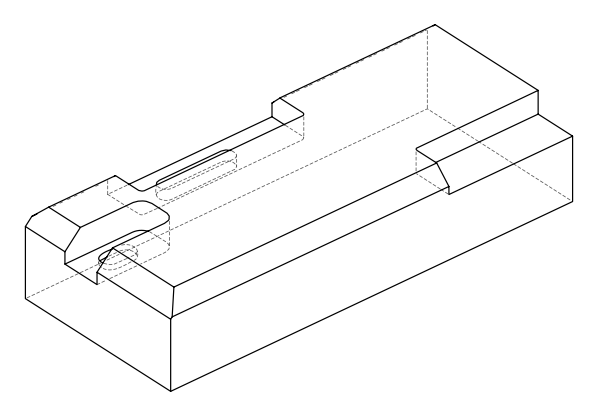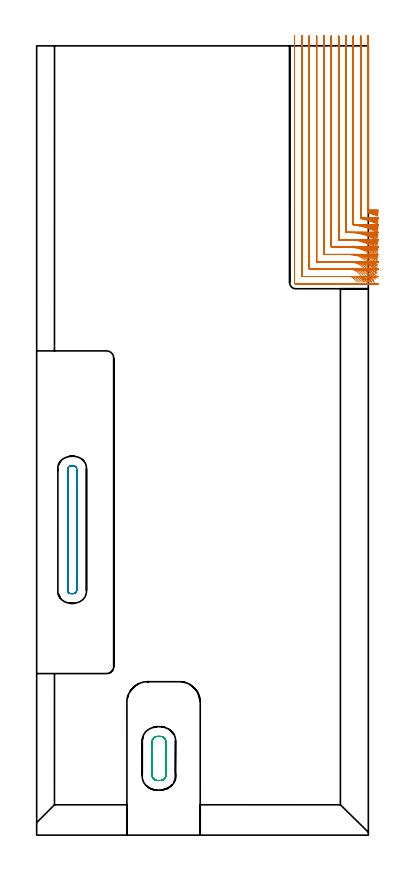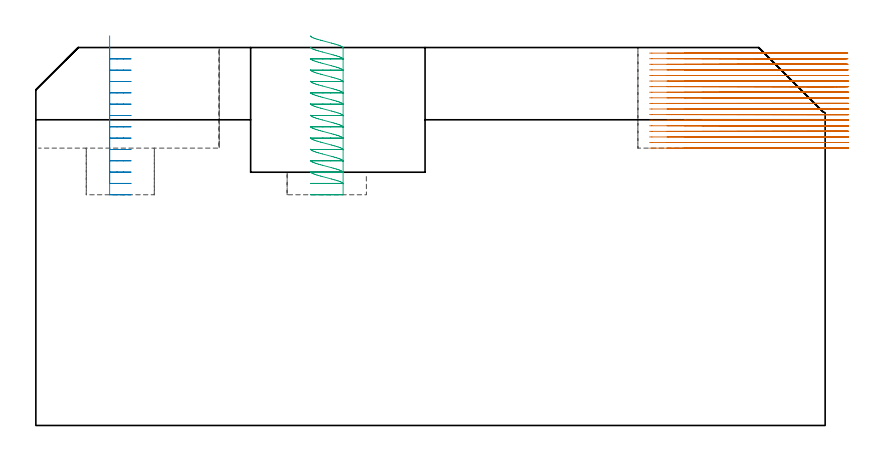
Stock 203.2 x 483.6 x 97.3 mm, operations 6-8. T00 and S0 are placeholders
(PLAN: 10 operations, 4 tool changes, 209.3 min)
(1 AREA_MILL | FG_CHAMFER_SURFACE | UGT0205_001 | 3.02 min | 6124 mm3)
(2 AREA_MILL_1 | FG_CHAMFER_SURFACE_1 | UGT0205_001 | 3.22 min | 10139 mm3)
(3 AREA_MILL_2 | FG_CHAMFER_SURFACE_2 | UGT0205_001 | 6.24 min | 11470 mm3)
(4 AREA_MILL_3 | FG_CHAMFER_SURFACE_3 | UGT0205_001 | 18.37 min | 49995 mm3)
(5 AREA_MILL_4 | FG_CHAMFER_SURFACE_4 | UGT0205_001 | 5.64 min | 17320 mm3)
(6 MILL_CORNER_NOTCH_RECTANGULAR | CORNER_NOTCH_RECTANGULAR | NXT0201_008 | Follow Part, ap 1.5, ae 75% | 68.27 min | 184614 mm3)
(7 MILL_RECTANGULAR_POCKET | POCKET_RECTANGULAR_STRAIGHT | NXT0201_011 | Follow Part, ap 3, ae 75% | 5.52 min | 57846 mm3)
(8 MILL_RECTANGULAR_POCKET_1 | POCKET_RECTANGULAR_STRAIGHT_1 | NXT0201_011 | Follow Part, ap 3, ae 75% | 2.94 min | 27389 mm3)
(9 MILL_SLOT | SLOT_PARTIAL_RECTANGULAR | UGT0201_094 | Follow Part, ap 5, ae 75% | 5.87 min | 107398 mm3)
(10 MILL_SLOT_1 | SLOT_PARTIAL_RECTANGULAR_1 | NXT0201_009 | Follow Part, ap 2, ae 75% | 90.24 min | 201252 mm3)
(TOOL UGT0205_001 | Chamfer Mill 20 x 3 x 45 deg. | D20 FL50 Z2)
(TOOL NXT0201_008 | ENDMILL 6mm [2P460-0600-NA 1630] | D6 FL26 Z6)
(TOOL NXT0201_011 | ENDMILL 12mm [2P460-1200-NA 1630] | D12 FL38 Z6)
(TOOL UGT0201_094 | End mill 20 mm | D20 FL38 Z4)
(TOOL NXT0201_009 | ENDMILL 8mm [2P460-0800-NA 1630] | D8 FL26 Z6)
(OP 6 MILL_CORNER_NOTCH_RECTANGULAR)
G17 G21 G94 G90
T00 M6
G54
G17 G0 G90 X203. Y489.6 S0 M3
G43 Z107.3 H1
Z95.861
G94 G1 Y486.6 F250.
Y381.454 F500.
G3 X203.216 Y381.171 R0.3
G2 X206.2 Y380.232 R45.
G1 X209.029 Y379.233 F250.
G0 Z107.3
X198.5 Y489.6
Z95.861
G1 Y486.6
Y377.885 F500.
G3 X198.74 Y377.595 R0.3
G2 X206.2 Y375.426 R40.5
G1 X208.987 Y374.316 F250.
G0 Z107.3
X194. Y489.6
Z95.861
G1 Y486.6
Y373.965 F500.
G3 X194.271 Y373.67 R0.3
G2 X206.2 Y370.533 R36.
G1 X208.928 Y369.285 F250.
G0 Z107.3
X189.5 Y489.6
Z95.861
G1 Y486.6
Y369.596 F500.
G3 X189.796 Y369.3 R0.3
G1 X191.216
G2 X206.2 Y365.508 R31.5
G1 X208.839 Y364.081 F250.
G0 Z107.3
X185. Y489.6
Z95.861
G1 Y486.6
Y365.096 F500.
G3 X185.296 Y364.8 R0.3
G1 X191.216
G2 X206.2 Y360.261 R27.
G1 X208.696 Y358.596 F250.
G0 Z107.3
X180.5 Y489.6
Z95.861
G1 Y486.6
Y360.597 F500.
G3 X180.797 Y360.3 R0.3
G1 X191.216
G2 X206.2 Y354.585 R22.5
G1 X208.438 Y352.587 F250.
G0 Z107.3
X176. Y489.6
Z95.861
G1 Y486.6
Y356.097 F500.
G3 X176.297 Y355.8 R0.3
G1 X191.216
G2 X206.2 Y347.774 R18.
G1 X207.862 Y345.276 F250.
G0 Z107.3
X171.5 Y489.6
Z95.861
G1 Y486.6
Y351.597 F500.
G3 X171.797 Y351.3 R0.3
G1 X191.216
G2 X204.069 Y341.929 R13.5
G1 X204.987 Y339.072 F250.
G0 Z107.3
X167. Y489.6
Z95.861
G1 Y486.6
Y347.097 F500.
G3 X167.297 Y346.8 R0.3
G1 X191.216
G2 X199.278 Y341.8 R9.
G1 X200.611 Y339.113 F250.
G0 Z107.3
X162.5 Y489.6
Z95.861
G1 Y486.6
Y342.597 F500.
G3 X162.797 Y342.3 R0.3
G1 X191.216
G2 X194.355 Y341.024 R4.5
G1 X196.504 Y338.932 F250.
G0 Z107.3
X158. Y489.6
Z95.861
G1 Y486.6
Y338.4 F500.
G3 X158.6 Y337.8 R0.6
G1 X191.216
X194.216 F250.
G0 Z107.3
X203. Y489.6
Z94.422
G1 Y486.6
Y381.827 F500.
G3 X203.225 Y381.541 R0.3
G2 X206.2 Y380.713 R45.
G1 X209.061 Y379.81 F250.
G0 Z107.3
X198.5 Y489.6
Z94.422
G1 Y486.6
Y378.131 F500.
G3 X198.751 Y377.839 R0.3
G2 X206.2 Y375.968 R40.5
G1 X209.027 Y374.965 F250.
G0 Z107.3
X194. Y489.6
Z94.422
G1 Y486.6
Y374.059 F500.
G3 X194.282 Y373.763 R0.3
G2 X206.2 Y371.155 R36.
G1 X208.98 Y370.026 F250.
G0 Z107.3
X189.5 Y489.6
Z94.422
G1 Y486.6
Y369.596 F500.
G3 X189.796 Y369.3 R0.3
G1 X192.656
G2 X206.2 Y366.24 R31.5
G1 X208.909 Y364.95 F250.
G0 Z107.3
X185. Y489.6
Z94.422
G1 Y486.6
Y365.096 F500.
G3 X185.296 Y364.8 R0.3
G1 X192.656
G2 X206.2 Y361.157 R27.
G1 X208.795 Y359.652 F250.
G0 Z107.3
X180.5 Y489.6
Z94.422
G1 Y486.6
Y360.597 F500.
G3 X180.797 Y360.3 R0.3
G1 X192.656
G2 X206.2 Y355.767 R22.5
G1 X208.596 Y353.961 F250.
G0 Z107.3
X176. Y489.6
Z94.422
G1 Y486.6
Y356.097 F500.
G3 X176.297 Y355.8 R0.3
G1 X192.656
G2 X206.2 Y349.656 R18.
G1 X208.176 Y347.398 F250.
G0 Z107.3
X171.5 Y489.6
Z94.422
G1 Y486.6
Y351.597 F500.
G3 X171.797 Y351.3 R0.3
G1 X192.656
G2 X205.265 Y342.624 R13.5
G1 X206.337 Y339.822 F250.
G0 Z107.3
X167. Y489.6
Z94.422
G1 Y486.6
Y347.097 F500.
G3 X167.297 Y346.8 R0.3
G1 X192.656
G2 X200.718 Y341.8 R9.
G1 X202.051 Y339.113 F250.
G0 Z107.3
X162.5 Y489.6
Z94.422
G1 Y486.6
Y342.597 F500.
G3 X162.797 Y342.3 R0.3
G1 X192.656
G2 X195.794 Y341.025 R4.5
G1 X197.944 Y338.933 F250.
G0 Z107.3
X158. Y489.6
Z94.422
G1 Y486.6
Y338.4 F500.
G3 X158.6 Y337.8 R0.6
G1 X192.656
X195.656 F250.
G0 Z107.3
X203. Y489.6
Z92.983
G1 Y486.6
Y382.151 F500.
G3 X203.235 Y381.862 R0.3
G2 X206.2 Y381.142 R45.
G1 X209.089 Y380.335 F250.
G0 Z107.3
X198.5 Y489.6
Z92.983
G1 Y486.6
Y378.324 F500.
G3 X198.761 Y378.03 R0.3
G2 X206.2 Y376.449 R40.5
G1 X209.063 Y375.552 F250.
G0 Z107.3
X194. Y489.6
Z92.983
G1 Y486.6
Y374.095 F500.
G3 X194.294 Y373.799 R0.3
G2 X206.2 Y371.704 R36.
G1 X209.025 Y370.695 F250.
G0 Z107.3
X189.5 Y489.6
Z92.983
G1 Y486.6
Y369.596 F500.
G3 X189.796 Y369.3 R0.3
G1 X194.096
G2 X206.2 Y366.882 R31.5
G1 X208.97 Y365.729 F250.
G0 Z107.3
X185. Y489.6
Z92.983
G1 Y486.6
Y365.096 F500.
G3 X185.296 Y364.8 R0.3
G1 X194.096
G2 X206.2 Y361.935 R27.
G1 X208.882 Y360.59 F250.
G0 Z107.3
X180.5 Y489.6
Z92.983
G1 Y486.6
Y360.597 F500.
G3 X180.797 Y360.3 R0.3
G1 X194.096
G2 X206.2 Y356.767 R22.5
G1 X208.729 Y355.153 F250.
G0 Z107.3
X176. Y489.6
Z92.983
G1 Y486.6
Y356.097 F500.
G3 X176.297 Y355.8 R0.3
G1 X194.096
G2 X206.2 Y351.122 R18.
G1 X208.42 Y349.105 F250.
G0 Z107.3
X171.5 Y489.6
Z92.983
G1 Y486.6
Y351.597 F500.
G3 X171.797 Y351.3 R0.3
G1 X194.096
G2 X206.09 Y343.996 R13.5
G1 X207.467 Y341.33 F250.
G0 Z107.3
X167. Y489.6
Z92.983
G1 Y486.6
Y347.097 F500.
G3 X167.297 Y346.8 R0.3
G1 X194.096
G2 X202.158 Y341.8 R9.
G1 X203.491 Y339.113 F250.
G0 Z107.3
X162.5 Y489.6
Z92.983
G1 Y486.6
Y342.597 F500.
G3 X162.797 Y342.3 R0.3
G1 X194.096
G2 X197.234 Y341.025 R4.5
G1 X199.384 Y338.933 F250.
G0 Z107.3
X158. Y489.6
Z92.983
G1 Y486.6
Y338.4 F500.
G3 X158.6 Y337.8 R0.6
G1 X194.096
X197.096 F250.
G0 Z107.3
X203. Y489.6
Z91.544
G1 Y486.6
Y382.425 F500.
G3 X203.244 Y382.135 R0.3
G2 X206.2 Y381.518 R45.
G1 X209.115 Y380.807 F250.
G0 Z107.3
X198.5 Y489.6
Z91.544
G1 Y486.6
Y378.465 F500.
G3 X198.772 Y378.17 R0.3
G2 X206.2 Y376.871 R40.5
G1 X209.094 Y376.081 F250.
G0 Z107.3
X194. Y489.6
Z91.544
G1 Y486.6
Y374.096 F500.
G3 X194.296 Y373.8 R0.3
G1 X195.535
G2 X206.2 Y372.184 R36.
G1 X209.065 Y371.295 F250.
G0 Z107.3
X189.5 Y489.6
Z91.544
G1 Y486.6
Y369.596 F500.
G3 X189.796 Y369.3 R0.3
G1 X195.535
G2 X206.2 Y367.44 R31.5
G1 X209.023 Y366.424 F250.
G0 Z107.3
X185. Y489.6
Z91.544
G1 Y486.6
Y365.096 F500.
G3 X185.296 Y364.8 R0.3
G1 X195.535
G2 X206.2 Y362.605 R27.
G1 X208.956 Y361.42 F250.
G0 Z107.3
X180.5 Y489.6
Z91.544
G1 Y486.6
Y360.597 F500.
G3 X180.797 Y360.3 R0.3
G1 X195.535
G2 X206.2 Y357.612 R22.5
G1 X208.842 Y356.19 F250.
G0 Z107.3
X176. Y489.6
Z91.544
G1 Y486.6
Y356.097 F500.
G3 X176.297 Y355.8 R0.3
G1 X195.535
G2 X206.2 Y352.301 R18.
G1 X208.617 Y350.523 F250.
G0 Z107.3
X171.5 Y489.6
Z91.544
G1 Y486.6
Y351.597 F500.
G3 X171.797 Y351.3 R0.3
G1 X195.535
G2 X206.2 Y346.077 R13.5
G1 X208.039 Y343.707 F250.
G0 Z107.3
X167. Y489.6
Z91.544
G1 Y486.6
Y347.097 F500.
G3 X167.297 Y346.8 R0.3
G1 X195.535
G2 X203.585 Y341.825 R9.
G1 X204.927 Y339.142 F250.
G0 Z107.3
X162.5 Y489.6
Z91.544
G1 Y486.6
Y342.597 F500.
G3 X162.797 Y342.3 R0.3
G1 X195.535
G2 X198.673 Y341.026 R4.5
G1 X200.823 Y338.934 F250.
G0 Z107.3
X158. Y489.6
Z91.544
G1 Y486.6
Y338.4 F500.
G3 X158.6 Y337.8 R0.6
G1 X195.535
X198.535 F250.
G0 Z107.3
X203. Y489.6
Z90.105
G1 Y486.6
Y382.652 F500.
G3 X203.254 Y382.36 R0.3
G2 X206.2 Y381.844 R45.
G1 X209.136 Y381.229 F250.
G0 Z107.3
X198.5 Y489.6
Z90.105
G1 Y486.6
Y378.555 F500.
G3 X198.782 Y378.26 R0.3
G2 X206.2 Y377.235 R40.5
G1 X209.121 Y376.552 F250.
G0 Z107.3
X194. Y489.6
Z90.105
G1 Y486.6
Y374.096 F500.
G3 X194.296 Y373.8 R0.3
G1 X196.975
G2 X206.2 Y372.598 R36.
G1 X209.1 Y371.829 F250.
G0 Z107.3
X189.5 Y489.6
Z90.105
G1 Y486.6
Y369.596 F500.
G3 X189.796 Y369.3 R0.3
G1 X196.975
G2 X206.2 Y367.919 R31.5
G1 X209.068 Y367.04 F250.
G0 Z107.3
X185. Y489.6
Z90.105
G1 Y486.6
Y365.096 F500.
G3 X185.296 Y364.8 R0.3
G1 X196.975
G2 X206.2 Y363.175 R27.
G1 X209.019 Y362.15 F250.
G0 Z107.3
X180.5 Y489.6
Z90.105
G1 Y486.6
Y360.597 F500.
G3 X180.797 Y360.3 R0.3
G1 X196.975
G2 X206.2 Y358.322 R22.5
G1 X208.936 Y357.092 F250.
G0 Z107.3
X176. Y489.6
Z90.105
G1 Y486.6
Y356.097 F500.
G3 X176.297 Y355.8 R0.3
G1 X196.975
G2 X206.2 Y353.256 R18.
G1 X208.776 Y351.719 F250.
G0 Z107.3
X171.5 Y489.6
Z90.105
G1 Y486.6
Y351.597 F500.
G3 X171.797 Y351.3 R0.3
G1 X196.975
G2 X206.2 Y347.656 R13.5
G1 X208.39 Y345.606 F250.
G0 Z107.3
X167. Y489.6
Z90.105
G1 Y486.6
Y347.097 F500.
G3 X167.297 Y346.8 R0.3
G1 X196.975
G2 X204.793 Y342.259 R9.
G1 X206.279 Y339.653 F250.
G0 Z107.3
X162.5 Y489.6
Z90.105
G1 Y486.6
Y342.597 F500.
G3 X162.797 Y342.3 R0.3
G1 X196.975
G2 X200.112 Y341.026 R4.5
G1 X202.263 Y338.935 F250.
G0 Z107.3
X158. Y489.6
Z90.105
G1 Y486.6
Y338.4 F500.
G3 X158.6 Y337.8 R0.6
G1 X196.975
X199.975 F250.
G0 Z107.3
X203. Y489.6
Z88.667
G1 Y486.6
Y382.833 F500.
G3 X203.263 Y382.539 R0.3
G2 X206.2 Y382.123 R45.
G1 X209.155 Y381.605 F250.
G0 Z107.3
X198.5 Y489.6
Z88.667
G1 Y486.6
Y378.594 F500.
G3 X198.793 Y378.298 R0.3
G2 X206.2 Y377.547 R40.5
G1 X209.144 Y376.971 F250.
G0 Z107.3
X194. Y489.6
Z88.667
G1 Y486.6
Y374.096 F500.
G3 X194.296 Y373.8 R0.3
G1 X198.425
G2 X206.2 Y372.95 R36.
G1 X209.129 Y372.302 F250.
G0 Z107.3
X189.5 Y489.6
Z88.667
G1 Y486.6
Y369.596 F500.
G3 X189.796 Y369.3 R0.3
G1 X198.425
G2 X206.2 Y368.325 R31.5
G1 X209.107 Y367.585 F250.
G0 Z107.3
X185. Y489.6
Z88.667
G1 Y486.6
Y365.096 F500.
G3 X185.296 Y364.8 R0.3
G1 X198.425
G2 X206.2 Y363.656 R27.
G1 X209.073 Y362.792 F250.
G0 Z107.3
X180.5 Y489.6
Z88.667
G1 Y486.6
Y360.597 F500.
G3 X180.797 Y360.3 R0.3
G1 X198.425
G2 X206.2 Y358.914 R22.5
G1 X209.015 Y357.877 F250.
G0 Z107.3
X176. Y489.6
Z88.667
G1 Y486.6
Y356.097 F500.
G3 X176.297 Y355.8 R0.3
G1 X198.425
G2 X206.2 Y354.034 R18.
G1 X208.906 Y352.738 F250.
G0 Z107.3
X171.5 Y489.6
Z88.667
G1 Y486.6
Y351.597 F500.
G3 X171.797 Y351.3 R0.3
G1 X198.425
G2 X206.2 Y348.836 R13.5
G1 X208.653 Y347.108 F250.
G0 Z107.3
X167. Y489.6
Z88.667
G1 Y486.6
Y347.097 F500.
G3 X167.297 Y346.8 R0.3
G1 X198.425
G2 X205.728 Y343.06 R9.
G1 X207.481 Y340.626 F250.
G0 Z107.3
X162.5 Y489.6
Z88.667
G1 Y486.6
Y342.597 F500.
G3 X162.797 Y342.3 R0.3
G1 X198.425
G2 X201.58 Y341.009 R4.5
G1 X203.719 Y338.906 F250.
G0 Z107.3
X158. Y489.6
Z88.667
G1 Y486.6
Y338.4 F500.
G3 X158.6 Y337.8 R0.6
G1 X198.425
X201.425 F250.
G0 Z107.3
X203. Y489.6
Z87.228
G1 Y486.6
Y382.981 F500.
G3 X203.274 Y382.686 R0.3
G2 X206.2 Y382.381 R45.
G1 X209.172 Y381.973 F250.
G0 Z107.3
X198.5 Y489.6
Z87.228
G1 Y486.6
Y378.596 F500.
G3 X198.796 Y378.3 R0.3
G1 X200.076
G2 X206.2 Y377.834 R40.5
G1 X209.166 Y377.381 F250.
G0 Z107.3
X194. Y489.6
Z87.228
G1 Y486.6
Y374.096 F500.
G3 X194.296 Y373.8 R0.3
G1 X200.076
G2 X206.2 Y373.275 R36.
G1 X209.156 Y372.765 F250.
G0 Z107.3
X189.5 Y489.6
Z87.228
G1 Y486.6
Y369.596 F500.
G3 X189.796 Y369.3 R0.3
G1 X200.076
G2 X206.2 Y368.699 R31.5
G1 X209.143 Y368.116 F250.
G0 Z107.3
X185. Y489.6
Z87.228
G1 Y486.6
Y365.096 F500.
G3 X185.296 Y364.8 R0.3
G1 X200.076
G2 X206.2 Y364.096 R27.
G1 X209.122 Y363.416 F250.
G0 Z107.3
X180.5 Y489.6
Z87.228
G1 Y486.6
Y360.597 F500.
G3 X180.797 Y360.3 R0.3
G1 X200.076
G2 X206.2 Y359.451 R22.5
G1 X209.087 Y358.634 F250.
G0 Z107.3
X176. Y489.6
Z87.228
G1 Y486.6
Y356.097 F500.
G3 X176.297 Y355.8 R0.3
G1 X200.076
G2 X206.2 Y354.726 R18.
G1 X209.021 Y353.705 F250.
G0 Z107.3
X171.5 Y489.6
Z87.228
G1 Y486.6
Y351.597 F500.
G3 X171.797 Y351.3 R0.3
G1 X200.076
G2 X206.2 Y349.831 R13.5
G1 X208.874 Y348.47 F250.
G0 Z107.3
X167. Y489.6
Z87.228
G1 Y486.6
Y347.097 F500.
G3 X167.297 Y346.8 R0.3
G1 X200.076
G2 X206.2 Y344.395 R9.
G1 X208.398 Y342.354 F250.
G0 Z107.3
X162.5 Y489.6
Z87.228
G1 Y486.6
Y342.597 F500.
G3 X162.797 Y342.3 R0.3
G1 X200.076
G2 X203.828 Y340.284 R4.5
G1 X205.484 Y337.782 F250.
G0 Z107.3
X158. Y489.6
Z87.228
G1 Y486.6
Y338.4 F500.
G3 X158.6 Y337.8 R0.6
G1 X200.076
X203.076 F250.
G0 Z107.3
X203. Y489.6
Z85.789
G1 Y486.6
Y383.076 F500.
G3 X203.287 Y382.781 R0.3
G2 X206.2 Y382.601 R45.
G1 X209.187 Y382.319 F250.
G0 Z107.3
X198.5 Y489.6
Z85.789
G1 Y486.6
Y378.596 F500.
G3 X198.796 Y378.3 R0.3
G1 X201.97
G2 X206.2 Y378.078 R40.5
G1 X209.184 Y377.765 F250.
G0 Z107.3
X194. Y489.6
Z85.789
G1 Y486.6
Y374.096 F500.
G3 X194.296 Y373.8 R0.3
G1 X201.97
G2 X206.2 Y373.551 R36.
G1 X209.179 Y373.198 F250.
G0 Z107.3
X189.5 Y489.6
Z85.789
G1 Y486.6
Y369.596 F500.
G3 X189.796 Y369.3 R0.3
G1 X201.97
G2 X206.2 Y369.015 R31.5
G1 X209.173 Y368.612 F250.
G0 Z107.3
X185. Y489.6
Z85.789
G1 Y486.6
Y365.096 F500.
G3 X185.296 Y364.8 R0.3
G1 X201.97
G2 X206.2 Y364.467 R27.
G1 X209.163 Y363.996 F250.
G0 Z107.3
X180.5 Y489.6
Z85.789
G1 Y486.6
Y360.597 F500.
G3 X180.797 Y360.3 R0.3
G1 X201.97
G2 X206.2 Y359.899 R22.5
G1 X209.146 Y359.335 F250.
G0 Z107.3
X176. Y489.6
Z85.789
G1 Y486.6
Y356.097 F500.
G3 X176.297 Y355.8 R0.3
G1 X201.97
G2 X206.2 Y355.296 R18.
G1 X209.116 Y354.591 F250.
G0 Z107.3
X171.5 Y489.6
Z85.789
G1 Y486.6
Y351.597 F500.
G3 X171.797 Y351.3 R0.3
G1 X201.97
G2 X206.2 Y350.62 R13.5
G1 X209.049 Y349.68 F250.
G0 Z107.3
X167. Y489.6
Z85.789
G1 Y486.6
Y347.097 F500.
G3 X167.297 Y346.8 R0.3
G1 X201.97
G2 X206.2 Y345.744 R9.
G1 X208.848 Y344.334 F250.
G0 Z107.3
X162.5 Y489.6
Z85.789
G1 Y486.6
Y342.597 F500.
G3 X162.797 Y342.3 R0.3
G1 X201.97
G2 X205.773 Y340.206 R4.5
G1 X207.376 Y337.67 F250.
G0 Z107.3
X158. Y489.6
Z85.789
G1 Y486.6
Y338.4 F500.
G3 X158.6 Y337.8 R0.6
G1 X201.97
X204.97 F250.
G0 Z107.3
X203. Y489.6
Z84.35
G1 Y486.6
Y383.096 F500.
G3 X203.296 Y382.8 R0.3
G1 X204.935
G2 X206.2 Y382.782 R45.
G1 X209.199 Y382.698 F250.
G0 Z107.3
X198.5 Y489.6
Z84.35
G1 Y486.6
Y378.596 F500.
G3 X198.796 Y378.3 R0.3
G1 X204.935
G2 X206.2 Y378.28 R40.5
G1 X209.199 Y378.187 F250.
G0 Z107.3
X194. Y489.6
Z84.35
G1 Y486.6
Y374.096 F500.
G3 X194.296 Y373.8 R0.3
G1 X204.935
G2 X206.2 Y373.778 R36.
G1 X209.198 Y373.672 F250.
G0 Z107.3
X189.5 Y489.6
Z84.35
G1 Y486.6
Y369.596 F500.
G3 X189.796 Y369.3 R0.3
G1 X204.935
G2 X206.2 Y369.275 R31.5
G1 X209.198 Y369.154 F250.
G0 Z107.3
X185. Y489.6
Z84.35
G1 Y486.6
Y365.096 F500.
G3 X185.296 Y364.8 R0.3
G1 X204.935
G2 X206.2 Y364.77 R27.
G1 X209.197 Y364.63 F250.
G0 Z107.3
X180.5 Y489.6
Z84.35
G1 Y486.6
Y360.597 F500.
G3 X180.797 Y360.3 R0.3
G1 X204.935
G2 X206.2 Y360.264 R22.5
G1 X209.195 Y360.096 F250.
G0 Z107.3
X176. Y489.6
Z84.35
G1 Y486.6
Y356.097 F500.
G3 X176.297 Y355.8 R0.3
G1 X204.935
G2 X206.2 Y355.755 R18.
G1 X209.193 Y355.545 F250.
G0 Z107.3
X171.5 Y489.6
Z84.35
G1 Y486.6
Y351.597 F500.
G3 X171.797 Y351.3 R0.3
G1 X204.935
G2 X206.2 Y351.241 R13.5
G1 X209.187 Y350.959 F250.
G0 Z107.3
X167. Y489.6
Z84.35
G1 Y486.6
Y347.097 F500.
G3 X167.297 Y346.8 R0.3
G1 X204.935
G2 X206.2 Y346.711 R9.
G1 X209.17 Y346.289 F250.
G0 Z107.3
X162.5 Y489.6
Z84.35
G1 Y486.6
Y342.597 F500.
G3 X162.797 Y342.3 R0.3
G1 X204.935
G2 X206.2 Y342.119 R4.5
G1 X209.079 Y341.275 F250.
G0 Z107.3
X158. Y489.6
Z84.35
G1 Y486.6
Y338.4 F500.
G3 X158.6 Y337.8 R0.6
G1 X204.935
X207.935 F250.
G0 Z107.3
X203. Y489.6
Z82.911
G1 Y486.6
Y383.096 F500.
G3 X203.296 Y382.8 R0.3
G1 X206.055
X206.2
X209.2 Y382.79 F250.
G0 Z107.3
X198.5 Y489.6
Z82.911
G1 Y486.6
Y378.596 F500.
G3 X198.796 Y378.3 R0.3
G1 X206.055
X206.2
X209.2 Y378.289 F250.
G0 Z107.3
X194. Y489.6
Z82.911
G1 Y486.6
Y374.096 F500.
G3 X194.296 Y373.8 R0.3
G1 X206.055
X206.2
X209.2 Y373.788 F250.
G0 Z107.3
X189.5 Y489.6
Z82.911
G1 Y486.6
Y369.596 F500.
G3 X189.796 Y369.3 R0.3
G1 X206.055
X206.2
X209.2 Y369.286 F250.
G0 Z107.3
X185. Y489.6
Z82.911
G1 Y486.6
Y365.096 F500.
G3 X185.296 Y364.8 R0.3
G1 X206.055
X206.2
X209.2 Y364.783 F250.
G0 Z107.3
X180.5 Y489.6
Z82.911
G1 Y486.6
Y360.597 F500.
G3 X180.797 Y360.3 R0.3
G1 X206.055
X206.2
X209.2 Y360.28 F250.
G0 Z107.3
X176. Y489.6
Z82.911
G1 Y486.6
Y356.097 F500.
G3 X176.297 Y355.8 R0.3
G1 X206.055
X206.2 Y355.799
X209.2 Y355.775 F250.
G0 Z107.3
X171.5 Y489.6
Z82.911
G1 Y486.6
Y351.597 F500.
G3 X171.797 Y351.3 R0.3
G1 X206.055
X206.2 Y351.299
X209.2 Y351.267 F250.
G0 Z107.3
X167. Y489.6
Z82.911
G1 Y486.6
Y347.097 F500.
G3 X167.297 Y346.8 R0.3
G1 X206.055
X206.2 Y346.799
X209.2 Y346.75 F250.
G0 Z107.3
X162.5 Y489.6
Z82.911
G1 Y486.6
Y342.597 F500.
G3 X162.797 Y342.3 R0.3
G1 X206.055
X206.2 Y342.298
X209.198 Y342.201 F250.
G0 Z107.3
X158. Y489.6
Z82.911
G1 Y486.6
Y338.4 F500.
G3 X158.6 Y337.8 R0.6
G1 X206.055
X209.055 F250.
G0 Z107.3
X203. Y489.6
Z81.472
G1 Y486.6
Y383.096 F500.
G3 X203.296 Y382.8 R0.3
G1 X206.2
X209.2 F250.
G0 Z107.3
X198.5 Y489.6
Z81.472
G1 Y486.6
Y378.596 F500.
G3 X198.796 Y378.3 R0.3
G1 X206.2
X209.2 F250.
G0 Z107.3
X194. Y489.6
Z81.472
G1 Y486.6
Y374.096 F500.
G3 X194.296 Y373.8 R0.3
G1 X206.2
X209.2 F250.
G0 Z107.3
X189.5 Y489.6
Z81.472
G1 Y486.6
Y369.596 F500.
G3 X189.796 Y369.3 R0.3
G1 X206.2
X209.2 F250.
G0 Z107.3
X185. Y489.6
Z81.472
G1 Y486.6
Y365.096 F500.
G3 X185.296 Y364.8 R0.3
G1 X206.2
X209.2 F250.
G0 Z107.3
X180.5 Y489.6
Z81.472
G1 Y486.6
Y360.597 F500.
G3 X180.797 Y360.3 R0.3
G1 X206.2
X209.2 F250.
G0 Z107.3
X176. Y489.6
Z81.472
G1 Y486.6
Y356.097 F500.
G3 X176.297 Y355.8 R0.3
G1 X206.2
X209.2 F250.
G0 Z107.3
X171.5 Y489.6
Z81.472
G1 Y486.6
Y351.597 F500.
G3 X171.797 Y351.3 R0.3
G1 X206.2
X209.2 F250.
G0 Z107.3
X167. Y489.6
Z81.472
G1 Y486.6
Y347.097 F500.
G3 X167.297 Y346.8 R0.3
G1 X206.2
X209.2 F250.
G0 Z107.3
X162.5 Y489.6
Z81.472
G1 Y486.6
Y342.597 F500.
G3 X162.797 Y342.3 R0.3
G1 X206.2
X209.2 F250.
G0 Z107.3
X158. Y489.6
Z81.472
G1 Y486.6
Y338.4 F500.
G3 X158.6 Y337.8 R0.6
G1 X206.2
X209.2 F250.
G0 Z107.3
X203. Y489.6
Z80.033
G1 Y486.6
Y383.096 F500.
G3 X203.296 Y382.8 R0.3
G1 X206.2
X209.2 F250.
G0 Z107.3
X198.5 Y489.6
Z80.033
G1 Y486.6
Y378.596 F500.
G3 X198.796 Y378.3 R0.3
G1 X206.2
X209.2 F250.
G0 Z107.3
X194. Y489.6
Z80.033
G1 Y486.6
Y374.096 F500.
G3 X194.296 Y373.8 R0.3
G1 X206.2
X209.2 F250.
G0 Z107.3
X189.5 Y489.6
Z80.033
G1 Y486.6
Y369.596 F500.
G3 X189.796 Y369.3 R0.3
G1 X206.2
X209.2 F250.
G0 Z107.3
X185. Y489.6
Z80.033
G1 Y486.6
Y365.096 F500.
G3 X185.296 Y364.8 R0.3
G1 X206.2
X209.2 F250.
G0 Z107.3
X180.5 Y489.6
Z80.033
G1 Y486.6
Y360.597 F500.
G3 X180.797 Y360.3 R0.3
G1 X206.2
X209.2 F250.
G0 Z107.3
X176. Y489.6
Z80.033
G1 Y486.6
Y356.097 F500.
G3 X176.297 Y355.8 R0.3
G1 X206.2
X209.2 F250.
G0 Z107.3
X171.5 Y489.6
Z80.033
G1 Y486.6
Y351.597 F500.
G3 X171.797 Y351.3 R0.3
G1 X206.2
X209.2 F250.
G0 Z107.3
X167. Y489.6
Z80.033
G1 Y486.6
Y347.097 F500.
G3 X167.297 Y346.8 R0.3
G1 X206.2
X209.2 F250.
G0 Z107.3
X162.5 Y489.6
Z80.033
G1 Y486.6
Y342.597 F500.
G3 X162.797 Y342.3 R0.3
G1 X206.2
X209.2 F250.
G0 Z107.3
X158. Y489.6
Z80.033
G1 Y486.6
Y338.4 F500.
G3 X158.6 Y337.8 R0.6
G1 X206.2
X209.2 F250.
G0 Z107.3
X203. Y489.6
Z78.594
G1 Y486.6
Y383.096 F500.
G3 X203.296 Y382.8 R0.3
G1 X206.2
X209.2 F250.
G0 Z107.3
X198.5 Y489.6
Z78.594
G1 Y486.6
Y378.596 F500.
G3 X198.796 Y378.3 R0.3
G1 X206.2
X209.2 F250.
G0 Z107.3
X194. Y489.6
Z78.594
G1 Y486.6
Y374.096 F500.
G3 X194.296 Y373.8 R0.3
G1 X206.2
X209.2 F250.
G0 Z107.3
X189.5 Y489.6
Z78.594
G1 Y486.6
Y369.596 F500.
G3 X189.796 Y369.3 R0.3
G1 X206.2
X209.2 F250.
G0 Z107.3
X185. Y489.6
Z78.594
G1 Y486.6
Y365.096 F500.
G3 X185.296 Y364.8 R0.3
G1 X206.2
X209.2 F250.
G0 Z107.3
X180.5 Y489.6
Z78.594
G1 Y486.6
Y360.597 F500.
G3 X180.797 Y360.3 R0.3
G1 X206.2
X209.2 F250.
G0 Z107.3
X176. Y489.6
Z78.594
G1 Y486.6
Y356.097 F500.
G3 X176.297 Y355.8 R0.3
G1 X206.2
X209.2 F250.
G0 Z107.3
X171.5 Y489.6
Z78.594
G1 Y486.6
Y351.597 F500.
G3 X171.797 Y351.3 R0.3
G1 X206.2
X209.2 F250.
G0 Z107.3
X167. Y489.6
Z78.594
G1 Y486.6
Y347.097 F500.
G3 X167.297 Y346.8 R0.3
G1 X206.2
X209.2 F250.
G0 Z107.3
X162.5 Y489.6
Z78.594
G1 Y486.6
Y342.597 F500.
G3 X162.797 Y342.3 R0.3
G1 X206.2
X209.2 F250.
G0 Z107.3
X158. Y489.6
Z78.594
G1 Y486.6
Y338.4 F500.
G3 X158.6 Y337.8 R0.6
G1 X206.2
X209.2 F250.
G0 Z107.3
X203. Y489.6
Z77.156
G1 Y486.6
Y383.096 F500.
G3 X203.296 Y382.8 R0.3
G1 X206.2
X209.2 F250.
G0 Z107.3
X198.5 Y489.6
Z77.156
G1 Y486.6
Y378.596 F500.
G3 X198.796 Y378.3 R0.3
G1 X206.2
X209.2 F250.
G0 Z107.3
X194. Y489.6
Z77.156
G1 Y486.6
Y374.096 F500.
G3 X194.296 Y373.8 R0.3
G1 X206.2
X209.2 F250.
G0 Z107.3
X189.5 Y489.6
Z77.156
G1 Y486.6
Y369.596 F500.
G3 X189.796 Y369.3 R0.3
G1 X206.2
X209.2 F250.
G0 Z107.3
X185. Y489.6
Z77.156
G1 Y486.6
Y365.096 F500.
G3 X185.296 Y364.8 R0.3
G1 X206.2
X209.2 F250.
G0 Z107.3
X180.5 Y489.6
Z77.156
G1 Y486.6
Y360.597 F500.
G3 X180.797 Y360.3 R0.3
G1 X206.2
X209.2 F250.
G0 Z107.3
X176. Y489.6
Z77.156
G1 Y486.6
Y356.097 F500.
G3 X176.297 Y355.8 R0.3
G1 X206.2
X209.2 F250.
G0 Z107.3
X171.5 Y489.6
Z77.156
G1 Y486.6
Y351.597 F500.
G3 X171.797 Y351.3 R0.3
G1 X206.2
X209.2 F250.
G0 Z107.3
X167. Y489.6
Z77.156
G1 Y486.6
Y347.097 F500.
G3 X167.297 Y346.8 R0.3
G1 X206.2
X209.2 F250.
G0 Z107.3
X162.5 Y489.6
Z77.156
G1 Y486.6
Y342.597 F500.
G3 X162.797 Y342.3 R0.3
G1 X206.2
X209.2 F250.
G0 Z107.3
X158. Y489.6
Z77.156
G1 Y486.6
Y338.4 F500.
G3 X158.6 Y337.8 R0.6
G1 X206.2
X209.2 F250.
G0 Z107.3
X203. Y489.6
Z75.717
G1 Y486.6
Y383.096 F500.
G3 X203.296 Y382.8 R0.3
G1 X206.2
X209.2 F250.
G0 Z107.3
X198.5 Y489.6
Z75.717
G1 Y486.6
Y378.596 F500.
G3 X198.796 Y378.3 R0.3
G1 X206.2
X209.2 F250.
G0 Z107.3
X194. Y489.6
Z75.717
G1 Y486.6
Y374.096 F500.
G3 X194.296 Y373.8 R0.3
G1 X206.2
X209.2 F250.
G0 Z107.3
X189.5 Y489.6
Z75.717
G1 Y486.6
Y369.596 F500.
G3 X189.796 Y369.3 R0.3
G1 X206.2
X209.2 F250.
G0 Z107.3
X185. Y489.6
Z75.717
G1 Y486.6
Y365.096 F500.
G3 X185.296 Y364.8 R0.3
G1 X206.2
X209.2 F250.
G0 Z107.3
X180.5 Y489.6
Z75.717
G1 Y486.6
Y360.597 F500.
G3 X180.797 Y360.3 R0.3
G1 X206.2
X209.2 F250.
G0 Z107.3
X176. Y489.6
Z75.717
G1 Y486.6
Y356.097 F500.
G3 X176.297 Y355.8 R0.3
G1 X206.2
X209.2 F250.
G0 Z107.3
X171.5 Y489.6
Z75.717
G1 Y486.6
Y351.597 F500.
G3 X171.797 Y351.3 R0.3
G1 X206.2
X209.2 F250.
G0 Z107.3
X167. Y489.6
Z75.717
G1 Y486.6
Y347.097 F500.
G3 X167.297 Y346.8 R0.3
G1 X206.2
X209.2 F250.
G0 Z107.3
X162.5 Y489.6
Z75.717
G1 Y486.6
Y342.597 F500.
G3 X162.797 Y342.3 R0.3
G1 X206.2
X209.2 F250.
G0 Z107.3
X158. Y489.6
Z75.717
G1 Y486.6
Y338.4 F500.
G3 X158.6 Y337.8 R0.6
G1 X206.2
X209.2 F250.
G0 Z107.3
X203. Y489.6
Z74.278
G1 Y486.6
Y383.096 F500.
G3 X203.296 Y382.8 R0.3
G1 X206.2
X209.2 F250.
G0 Z107.3
X198.5 Y489.6
Z74.278
G1 Y486.6
Y378.596 F500.
G3 X198.796 Y378.3 R0.3
G1 X206.2
X209.2 F250.
G0 Z107.3
X194. Y489.6
Z74.278
G1 Y486.6
Y374.096 F500.
G3 X194.296 Y373.8 R0.3
G1 X206.2
X209.2 F250.
G0 Z107.3
X189.5 Y489.6
Z74.278
G1 Y486.6
Y369.596 F500.
G3 X189.796 Y369.3 R0.3
G1 X206.2
X209.2 F250.
G0 Z107.3
X185. Y489.6
Z74.278
G1 Y486.6
Y365.096 F500.
G3 X185.296 Y364.8 R0.3
G1 X206.2
X209.2 F250.
G0 Z107.3
X180.5 Y489.6
Z74.278
G1 Y486.6
Y360.597 F500.
G3 X180.797 Y360.3 R0.3
G1 X206.2
X209.2 F250.
G0 Z107.3
X176. Y489.6
Z74.278
G1 Y486.6
Y356.097 F500.
G3 X176.297 Y355.8 R0.3
G1 X206.2
X209.2 F250.
G0 Z107.3
X171.5 Y489.6
Z74.278
G1 Y486.6
Y351.597 F500.
G3 X171.797 Y351.3 R0.3
G1 X206.2
X209.2 F250.
G0 Z107.3
X167. Y489.6
Z74.278
G1 Y486.6
Y347.097 F500.
G3 X167.297 Y346.8 R0.3
G1 X206.2
X209.2 F250.
G0 Z107.3
X162.5 Y489.6
Z74.278
G1 Y486.6
Y342.597 F500.
G3 X162.797 Y342.3 R0.3
G1 X206.2
X209.2 F250.
G0 Z107.3
X158. Y489.6
Z74.278
G1 Y486.6
Y338.4 F500.
G3 X158.6 Y337.8 R0.6
G1 X206.2
X209.2 F250.
G0 Z107.3
X203. Y489.6
Z72.839
G1 Y486.6
Y383.096 F500.
G3 X203.296 Y382.8 R0.3
G1 X206.2
X209.2 F250.
G0 Z107.3
X198.5 Y489.6
Z72.839
G1 Y486.6
Y378.596 F500.
G3 X198.796 Y378.3 R0.3
G1 X206.2
X209.2 F250.
G0 Z107.3
X194. Y489.6
Z72.839
G1 Y486.6
Y374.096 F500.
G3 X194.296 Y373.8 R0.3
G1 X206.2
X209.2 F250.
G0 Z107.3
X189.5 Y489.6
Z72.839
G1 Y486.6
Y369.596 F500.
G3 X189.796 Y369.3 R0.3
G1 X206.2
X209.2 F250.
G0 Z107.3
X185. Y489.6
Z72.839
G1 Y486.6
Y365.096 F500.
G3 X185.296 Y364.8 R0.3
G1 X206.2
X209.2 F250.
G0 Z107.3
X180.5 Y489.6
Z72.839
G1 Y486.6
Y360.597 F500.
G3 X180.797 Y360.3 R0.3
G1 X206.2
X209.2 F250.
G0 Z107.3
X176. Y489.6
Z72.839
G1 Y486.6
Y356.097 F500.
G3 X176.297 Y355.8 R0.3
G1 X206.2
X209.2 F250.
G0 Z107.3
X171.5 Y489.6
Z72.839
G1 Y486.6
Y351.597 F500.
G3 X171.797 Y351.3 R0.3
G1 X206.2
X209.2 F250.
G0 Z107.3
X167. Y489.6
Z72.839
G1 Y486.6
Y347.097 F500.
G3 X167.297 Y346.8 R0.3
G1 X206.2
X209.2 F250.
G0 Z107.3
X162.5 Y489.6
Z72.839
G1 Y486.6
Y342.597 F500.
G3 X162.797 Y342.3 R0.3
G1 X206.2
X209.2 F250.
G0 Z107.3
X158. Y489.6
Z72.839
G1 Y486.6
Y338.4 F500.
G3 X158.6 Y337.8 R0.6
G1 X206.2
X209.2 F250.
G0 Z107.3
X203. Y489.6
Z71.4
G1 Y486.6
Y383.096 F500.
G3 X203.296 Y382.8 R0.3
G1 X206.2
X209.2 F250.
G0 Z107.3
X198.5 Y489.6
Z71.4
G1 Y486.6
Y378.596 F500.
G3 X198.796 Y378.3 R0.3
G1 X206.2
X209.2 F250.
G0 Z107.3
X194. Y489.6
Z71.4
G1 Y486.6
Y374.096 F500.
G3 X194.296 Y373.8 R0.3
G1 X206.2
X209.2 F250.
G0 Z107.3
X189.5 Y489.6
Z71.4
G1 Y486.6
Y369.596 F500.
G3 X189.796 Y369.3 R0.3
G1 X206.2
X209.2 F250.
G0 Z107.3
X185. Y489.6
Z71.4
G1 Y486.6
Y365.096 F500.
G3 X185.296 Y364.8 R0.3
G1 X206.2
X209.2 F250.
G0 Z107.3
X180.5 Y489.6
Z71.4
G1 Y486.6
Y360.597 F500.
G3 X180.797 Y360.3 R0.3
G1 X206.2
X209.2 F250.
G0 Z107.3
X176. Y489.6
Z71.4
G1 Y486.6
Y356.097 F500.
G3 X176.297 Y355.8 R0.3
G1 X206.2
X209.2 F250.
G0 Z107.3
X171.5 Y489.6
Z71.4
G1 Y486.6
Y351.597 F500.
G3 X171.797 Y351.3 R0.3
G1 X206.2
X209.2 F250.
G0 Z107.3
X167. Y489.6
Z71.4
G1 Y486.6
Y347.097 F500.
G3 X167.297 Y346.8 R0.3
G1 X206.2
X209.2 F250.
G0 Z107.3
X162.5 Y489.6
Z71.4
G1 Y486.6
Y342.597 F500.
G3 X162.797 Y342.3 R0.3
G1 X206.2
X209.2 F250.
G0 Z107.3
X158. Y489.6
Z71.4
G1 Y486.6
Y338.4 F500.
G3 X158.6 Y337.8 R0.6
G1 X206.2
X209.2 F250.
G0 Z107.3
M5
M2
(OP 7 MILL_RECTANGULAR_POCKET)
G17 G21 G94 G90
T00 M6
G54
G17 G0 G90 X19. Y209.176 S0 M3
G43 Z107.3 H1
Z100.3
G94 G1 Y187.1 Z94.385 F250.
Y149.9 F500.
G3 X20.9 Y148. R1.9
G1 X22.6
G3 X24.5 Y149.9 R1.9
G1 Y224.3
G3 X22.6 Y226.2 R1.9
G1 X20.9
G3 X19. Y224.3 R1.9
G1 Y187.1
Y186.1
G0 Y209.176 Z97.385
G1 Y187.1 Z91.469 F250.
Y149.9 F500.
G3 X20.9 Y148. R1.9
G1 X22.6
G3 X24.5 Y149.9 R1.9
G1 Y224.3
G3 X22.6 Y226.2 R1.9
G1 X20.9
G3 X19. Y224.3 R1.9
G1 Y187.1
Y186.1
G0 Y209.176 Z94.469
G1 Y187.1 Z88.554 F250.
Y149.9 F500.
G3 X20.9 Y148. R1.9
G1 X22.6
G3 X24.5 Y149.9 R1.9
G1 Y224.3
G3 X22.6 Y226.2 R1.9
G1 X20.9
G3 X19. Y224.3 R1.9
G1 Y187.1
Y186.1
G0 Y209.176 Z91.554
G1 Y187.1 Z85.638 F250.
Y149.9 F500.
G3 X20.9 Y148. R1.9
G1 X22.6
G3 X24.5 Y149.9 R1.9
G1 Y224.3
G3 X22.6 Y226.2 R1.9
G1 X20.9
G3 X19. Y224.3 R1.9
G1 Y187.1
Y186.1
G0 Y209.176 Z88.638
G1 Y187.1 Z82.723 F250.
Y149.9 F500.
G3 X20.9 Y148. R1.9
G1 X22.6
G3 X24.5 Y149.9 R1.9
G1 Y224.3
G3 X22.6 Y226.2 R1.9
G1 X20.9
G3 X19. Y224.3 R1.9
G1 Y187.1
Y186.1
G0 Y209.176 Z85.723
G1 Y187.1 Z79.808 F250.
Y149.9 F500.
G3 X20.9 Y148. R1.9
G1 X22.6
G3 X24.5 Y149.9 R1.9
G1 Y224.3
G3 X22.6 Y226.2 R1.9
G1 X20.9
G3 X19. Y224.3 R1.9
G1 Y187.1
Y186.1
G0 Y209.176 Z82.808
G1 Y187.1 Z76.892 F250.
Y149.9 F500.
G3 X20.9 Y148. R1.9
G1 X22.6
G3 X24.5 Y149.9 R1.9
G1 Y224.3
G3 X22.6 Y226.2 R1.9
G1 X20.9
G3 X19. Y224.3 R1.9
G1 Y187.1
Y186.1
G0 Y209.176 Z79.892
G1 Y187.1 Z73.977 F250.
Y149.9 F500.
G3 X20.9 Y148. R1.9
G1 X22.6
G3 X24.5 Y149.9 R1.9
G1 Y224.3
G3 X22.6 Y226.2 R1.9
G1 X20.9
G3 X19. Y224.3 R1.9
G1 Y187.1
Y186.1
G0 Y209.176 Z76.977
G1 Y187.1 Z71.062 F250.
Y149.9 F500.
G3 X20.9 Y148. R1.9
G1 X22.6
G3 X24.5 Y149.9 R1.9
G1 Y224.3
G3 X22.6 Y226.2 R1.9
G1 X20.9
G3 X19. Y224.3 R1.9
G1 Y187.1
Y186.1
G0 Y209.176 Z74.062
G1 Y187.1 Z68.146 F250.
Y149.9 F500.
G3 X20.9 Y148. R1.9
G1 X22.6
G3 X24.5 Y149.9 R1.9
G1 Y224.3
G3 X22.6 Y226.2 R1.9
G1 X20.9
G3 X19. Y224.3 R1.9
G1 Y187.1
Y186.1
G0 Y209.176 Z71.146
G1 Y187.1 Z65.231 F250.
Y149.9 F500.
G3 X20.9 Y148. R1.9
G1 X22.6
G3 X24.5 Y149.9 R1.9
G1 Y224.3
G3 X22.6 Y226.2 R1.9
G1 X20.9
G3 X19. Y224.3 R1.9
G1 Y187.1
Y186.1
G0 Y209.176 Z68.231
G1 Y187.1 Z62.315 F250.
Y149.9 F500.
G3 X20.9 Y148. R1.9
G1 X22.6
G3 X24.5 Y149.9 R1.9
G1 Y224.3
G3 X22.6 Y226.2 R1.9
G1 X20.9
G3 X19. Y224.3 R1.9
G1 Y187.1
Y186.1
G0 Y209.176 Z65.315
G1 Y187.1 Z59.4 F250.
Y149.9 F500.
G3 X20.9 Y148. R1.9
G1 X22.6
G3 X24.5 Y149.9 R1.9
G1 Y224.3
G3 X22.6 Y226.2 R1.9
G1 X20.9
G3 X19. Y224.3 R1.9
G1 Y187.1
Y186.1
G0 Z107.3
M5
M2
(OP 8 MILL_RECTANGULAR_POCKET_1)
G17 G21 G94 G90
T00 M6
G54
G17 G0 G90 X70.713 Y36.417 S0 M3
G43 Z107.3 H1
Z100.3
G94 G1 X70.76 Y36.058 Z100.203 F250.
X70.887 Y35.608 Z100.078
X71.078 Y35.182 Z99.952
X71.328 Y34.787 Z99.827
X71.634 Y34.434 Z99.702
X71.987 Y34.128 Z99.577
X72.382 Y33.878 Z99.452
X72.808 Y33.687 Z99.326
X73.258 Y33.56 Z99.201
X73.721 Y33.5 Z99.076
X76.079 Z98.444
X76.542 Y33.56 Z98.319
X76.992 Y33.687 Z98.194
X77.418 Y33.878 Z98.069
X77.813 Y34.128 Z97.943
X78.166 Y34.434 Z97.818
X78.472 Y34.787 Z97.693
X78.722 Y35.182 Z97.568
X78.913 Y35.608 Z97.443
X79.04 Y36.058 Z97.318
X79.1 Y36.521 Z97.192
Y47. Z94.385
Y57.3 F500.
G3 X75.9 Y60.5 R3.2
G1 X73.9
G3 X70.7 Y57.3 R3.2
G1 Y36.7
G3 X73.9 Y33.5 R3.2
G1 X75.9
G3 X79.1 Y36.7 R3.2
G1 Y47.
Y48.
G0 X70.713 Y36.417 Z97.385
G1 X70.76 Y36.058 Z97.287 F250.
X70.887 Y35.608 Z97.162
X71.078 Y35.182 Z97.037
X71.328 Y34.787 Z96.912
X71.634 Y34.434 Z96.787
X71.987 Y34.128 Z96.661
X72.382 Y33.878 Z96.536
X72.808 Y33.687 Z96.411
X73.258 Y33.56 Z96.286
X73.721 Y33.5 Z96.161
X76.079 Z95.529
X76.536 Y33.559 Z95.405
X76.98 Y33.682 Z95.282
X77.401 Y33.868 Z95.159
X77.792 Y34.113 Z95.035
X78.143 Y34.411 Z94.912
X78.384 Y34.675 Z94.816
X78.67 Y35.089 Z94.681
X78.888 Y35.541 Z94.546
X79.033 Y36.023 Z94.412
X79.1 Y36.521 Z94.277
Y47. Z91.469
Y57.3 F500.
G3 X75.9 Y60.5 R3.2
G1 X73.9
G3 X70.7 Y57.3 R3.2
G1 Y36.7
G3 X73.9 Y33.5 R3.2
G1 X75.9
G3 X79.1 Y36.7 R3.2
G1 Y47.
Y48.
G0 X70.713 Y36.417 Z94.469
G1 X70.76 Y36.058 Z94.372 F250.
X70.887 Y35.608 Z94.247
X71.078 Y35.182 Z94.122
X71.328 Y34.787 Z93.996
X71.634 Y34.434 Z93.871
X71.987 Y34.128 Z93.746
X72.382 Y33.878 Z93.621
X72.808 Y33.687 Z93.496
X73.258 Y33.56 Z93.37
X73.721 Y33.5 Z93.245
X76.079 Z92.613
X76.536 Y33.559 Z92.49
X76.98 Y33.682 Z92.367
X77.401 Y33.868 Z92.243
X77.792 Y34.113 Z92.12
X78.143 Y34.411 Z91.996
X78.384 Y34.675 Z91.9
X78.67 Y35.089 Z91.766
X78.888 Y35.541 Z91.631
X79.033 Y36.023 Z91.496
X79.1 Y36.521 Z91.362
Y47. Z88.554
Y57.3 F500.
G3 X75.9 Y60.5 R3.2
G1 X73.9
G3 X70.7 Y57.3 R3.2
G1 Y36.7
G3 X73.9 Y33.5 R3.2
G1 X75.9
G3 X79.1 Y36.7 R3.2
G1 Y47.
Y48.
G0 X70.713 Y36.417 Z91.554
G1 X70.76 Y36.058 Z91.457 F250.
X70.887 Y35.608 Z91.331
X71.078 Y35.182 Z91.206
X71.328 Y34.787 Z91.081
X71.634 Y34.434 Z90.956
X71.987 Y34.128 Z90.831
X72.382 Y33.878 Z90.705
X72.808 Y33.687 Z90.58
X73.258 Y33.56 Z90.455
X73.721 Y33.5 Z90.33
X76.079 Z89.698
X76.536 Y33.559 Z89.575
X76.98 Y33.682 Z89.451
X77.401 Y33.868 Z89.328
X77.792 Y34.113 Z89.204
X78.143 Y34.411 Z89.081
X78.384 Y34.675 Z88.985
X78.67 Y35.089 Z88.85
X78.888 Y35.541 Z88.716
X79.033 Y36.023 Z88.581
X79.1 Y36.521 Z88.446
Y47. Z85.638
Y57.3 F500.
G3 X75.9 Y60.5 R3.2
G1 X73.9
G3 X70.7 Y57.3 R3.2
G1 Y36.7
G3 X73.9 Y33.5 R3.2
G1 X75.9
G3 X79.1 Y36.7 R3.2
G1 Y47.
Y48.
G0 X70.713 Y36.417 Z88.638
G1 X70.76 Y36.058 Z88.541 F250.
X70.887 Y35.608 Z88.416
X71.078 Y35.182 Z88.291
X71.328 Y34.787 Z88.166
X71.634 Y34.434 Z88.04
X71.987 Y34.128 Z87.915
X72.382 Y33.878 Z87.79
X72.808 Y33.687 Z87.665
X73.258 Y33.56 Z87.54
X73.721 Y33.5 Z87.415
X76.079 Z86.783
X76.536 Y33.559 Z86.659
X76.98 Y33.682 Z86.536
X77.401 Y33.868 Z86.412
X77.792 Y34.113 Z86.289
X78.143 Y34.411 Z86.165
X78.384 Y34.675 Z86.07
X78.67 Y35.089 Z85.935
X78.888 Y35.541 Z85.8
X79.033 Y36.023 Z85.666
X79.1 Y36.521 Z85.531
Y47. Z82.723
Y57.3 F500.
G3 X75.9 Y60.5 R3.2
G1 X73.9
G3 X70.7 Y57.3 R3.2
G1 Y36.7
G3 X73.9 Y33.5 R3.2
G1 X75.9
G3 X79.1 Y36.7 R3.2
G1 Y47.
Y48.
G0 X70.713 Y36.417 Z85.723
G1 X70.76 Y36.058 Z85.626 F250.
X70.887 Y35.608 Z85.501
X71.078 Y35.182 Z85.375
X71.328 Y34.787 Z85.25
X71.634 Y34.434 Z85.125
X71.987 Y34.128 Z85.
X72.382 Y33.878 Z84.875
X72.808 Y33.687 Z84.75
X73.258 Y33.56 Z84.624
X73.721 Y33.5 Z84.499
X76.079 Z83.867
X76.536 Y33.559 Z83.744
X76.98 Y33.682 Z83.62
X77.401 Y33.868 Z83.497
X77.792 Y34.113 Z83.374
X78.143 Y34.411 Z83.25
X78.384 Y34.675 Z83.154
X78.67 Y35.089 Z83.02
X78.888 Y35.541 Z82.885
X79.033 Y36.023 Z82.75
X79.1 Y36.521 Z82.615
Y47. Z79.808
Y57.3 F500.
G3 X75.9 Y60.5 R3.2
G1 X73.9
G3 X70.7 Y57.3 R3.2
G1 Y36.7
G3 X73.9 Y33.5 R3.2
G1 X75.9
G3 X79.1 Y36.7 R3.2
G1 Y47.
Y48.
G0 X70.713 Y36.417 Z82.808
G1 X70.76 Y36.058 Z82.71 F250.
X70.887 Y35.608 Z82.585
X71.078 Y35.182 Z82.46
X71.328 Y34.787 Z82.335
X71.634 Y34.434 Z82.21
X71.987 Y34.128 Z82.085
X72.382 Y33.878 Z81.959
X72.808 Y33.687 Z81.834
X73.258 Y33.56 Z81.709
X73.721 Y33.5 Z81.584
X76.079 Z80.952
X76.536 Y33.559 Z80.829
X76.98 Y33.682 Z80.705
X77.401 Y33.868 Z80.582
X77.792 Y34.113 Z80.458
X78.143 Y34.411 Z80.335
X78.384 Y34.675 Z80.239
X78.67 Y35.089 Z80.104
X78.888 Y35.541 Z79.969
X79.033 Y36.023 Z79.835
X79.1 Y36.521 Z79.7
Y47. Z76.892
Y57.3 F500.
G3 X75.9 Y60.5 R3.2
G1 X73.9
G3 X70.7 Y57.3 R3.2
G1 Y36.7
G3 X73.9 Y33.5 R3.2
G1 X75.9
G3 X79.1 Y36.7 R3.2
G1 Y47.
Y48.
G0 X70.713 Y36.417 Z79.892
G1 X70.76 Y36.058 Z79.795 F250.
X70.887 Y35.608 Z79.67
X71.078 Y35.182 Z79.545
X71.328 Y34.787 Z79.42
X71.634 Y34.434 Z79.294
X71.987 Y34.128 Z79.169
X72.382 Y33.878 Z79.044
X72.808 Y33.687 Z78.919
X73.258 Y33.56 Z78.794
X73.721 Y33.5 Z78.668
X76.079 Z78.037
X76.536 Y33.559 Z77.913
X76.98 Y33.682 Z77.79
X77.401 Y33.868 Z77.666
X77.792 Y34.113 Z77.543
X78.143 Y34.411 Z77.419
X78.384 Y34.675 Z77.323
X78.67 Y35.089 Z77.189
X78.888 Y35.541 Z77.054
X79.033 Y36.023 Z76.919
X79.1 Y36.521 Z76.785
Y47. Z73.977
Y57.3 F500.
G3 X75.9 Y60.5 R3.2
G1 X73.9
G3 X70.7 Y57.3 R3.2
G1 Y36.7
G3 X73.9 Y33.5 R3.2
G1 X75.9
G3 X79.1 Y36.7 R3.2
G1 Y47.
Y48.
G0 X70.713 Y36.417 Z76.977
G1 X70.76 Y36.058 Z76.88 F250.
X70.887 Y35.608 Z76.755
X71.078 Y35.182 Z76.629
X71.328 Y34.787 Z76.504
X71.634 Y34.434 Z76.379
X71.987 Y34.128 Z76.254
X72.382 Y33.878 Z76.129
X72.808 Y33.687 Z76.003
X73.258 Y33.56 Z75.878
X73.721 Y33.5 Z75.753
X76.079 Z75.121
X76.536 Y33.559 Z74.998
X76.98 Y33.682 Z74.874
X77.401 Y33.868 Z74.751
X77.792 Y34.113 Z74.627
X78.143 Y34.411 Z74.504
X78.384 Y34.675 Z74.408
X78.67 Y35.089 Z74.273
X78.888 Y35.541 Z74.139
X79.033 Y36.023 Z74.004
X79.1 Y36.521 Z73.869
Y47. Z71.062
Y57.3 F500.
G3 X75.9 Y60.5 R3.2
G1 X73.9
G3 X70.7 Y57.3 R3.2
G1 Y36.7
G3 X73.9 Y33.5 R3.2
G1 X75.9
G3 X79.1 Y36.7 R3.2
G1 Y47.
Y48.
G0 X70.713 Y36.417 Z74.062
G1 X70.76 Y36.058 Z73.964 F250.
X70.887 Y35.608 Z73.839
X71.078 Y35.182 Z73.714
X71.328 Y34.787 Z73.589
X71.634 Y34.434 Z73.464
X71.987 Y34.128 Z73.338
X72.382 Y33.878 Z73.213
X72.808 Y33.687 Z73.088
X73.258 Y33.56 Z72.963
X73.721 Y33.5 Z72.838
X76.079 Z72.206
X76.536 Y33.559 Z72.082
X76.98 Y33.682 Z71.959
X77.401 Y33.868 Z71.835
X77.792 Y34.113 Z71.712
X78.143 Y34.411 Z71.589
X78.384 Y34.675 Z71.493
X78.67 Y35.089 Z71.358
X78.888 Y35.541 Z71.223
X79.033 Y36.023 Z71.089
X79.1 Y36.521 Z70.954
Y47. Z68.146
Y57.3 F500.
G3 X75.9 Y60.5 R3.2
G1 X73.9
G3 X70.7 Y57.3 R3.2
G1 Y36.7
G3 X73.9 Y33.5 R3.2
G1 X75.9
G3 X79.1 Y36.7 R3.2
G1 Y47.
Y48.
G0 X70.713 Y36.417 Z71.146
G1 X70.76 Y36.058 Z71.049 F250.
X70.887 Y35.608 Z70.924
X71.078 Y35.182 Z70.799
X71.328 Y34.787 Z70.673
X71.634 Y34.434 Z70.548
X71.987 Y34.128 Z70.423
X72.382 Y33.878 Z70.298
X72.808 Y33.687 Z70.173
X73.258 Y33.56 Z70.047
X73.721 Y33.5 Z69.922
X76.079 Z69.29
X76.536 Y33.559 Z69.167
X76.98 Y33.682 Z69.044
X77.401 Y33.868 Z68.92
X77.792 Y34.113 Z68.797
X78.143 Y34.411 Z68.673
X78.384 Y34.675 Z68.577
X78.67 Y35.089 Z68.443
X78.888 Y35.541 Z68.308
X79.033 Y36.023 Z68.173
X79.1 Y36.521 Z68.039
Y47. Z65.231
Y57.3 F500.
G3 X75.9 Y60.5 R3.2
G1 X73.9
G3 X70.7 Y57.3 R3.2
G1 Y36.7
G3 X73.9 Y33.5 R3.2
G1 X75.9
G3 X79.1 Y36.7 R3.2
G1 Y47.
Y48.
G0 X70.713 Y36.417 Z68.231
G1 X70.76 Y36.058 Z68.134 F250.
X70.887 Y35.608 Z68.008
X71.078 Y35.182 Z67.883
X71.328 Y34.787 Z67.758
X71.634 Y34.434 Z67.633
X71.987 Y34.128 Z67.508
X72.382 Y33.878 Z67.382
X72.808 Y33.687 Z67.257
X73.258 Y33.56 Z67.132
X73.721 Y33.5 Z67.007
X76.079 Z66.375
X76.536 Y33.559 Z66.252
X76.98 Y33.682 Z66.128
X77.401 Y33.868 Z66.005
X77.792 Y34.113 Z65.881
X78.143 Y34.411 Z65.758
X78.384 Y34.675 Z65.662
X78.67 Y35.089 Z65.527
X78.888 Y35.541 Z65.393
X79.033 Y36.023 Z65.258
X79.1 Y36.521 Z65.123
Y47. Z62.315
Y57.3 F500.
G3 X75.9 Y60.5 R3.2
G1 X73.9
G3 X70.7 Y57.3 R3.2
G1 Y36.7
G3 X73.9 Y33.5 R3.2
G1 X75.9
G3 X79.1 Y36.7 R3.2
G1 Y47.
Y48.
G0 X70.713 Y36.417 Z65.315
G1 X70.76 Y36.058 Z65.218 F250.
X70.887 Y35.608 Z65.093
X71.078 Y35.182 Z64.968
X71.328 Y34.787 Z64.843
X71.634 Y34.434 Z64.717
X71.987 Y34.128 Z64.592
X72.382 Y33.878 Z64.467
X72.808 Y33.687 Z64.342
X73.258 Y33.56 Z64.217
X73.721 Y33.5 Z64.092
X76.079 Z63.46
X76.536 Y33.559 Z63.336
X76.98 Y33.682 Z63.213
X77.401 Y33.868 Z63.089
X77.792 Y34.113 Z62.966
X78.143 Y34.411 Z62.842
X78.384 Y34.675 Z62.747
X78.67 Y35.089 Z62.612
X78.888 Y35.541 Z62.477
X79.033 Y36.023 Z62.343
X79.1 Y36.521 Z62.208
Y47. Z59.4
Y57.3 F500.
G3 X75.9 Y60.5 R3.2
G1 X73.9
G3 X70.7 Y57.3 R3.2
G1 Y36.7
G3 X73.9 Y33.5 R3.2
G1 X75.9
G3 X79.1 Y36.7 R3.2
G1 Y47.
Y48.
G0 Z107.3
M5
M2
